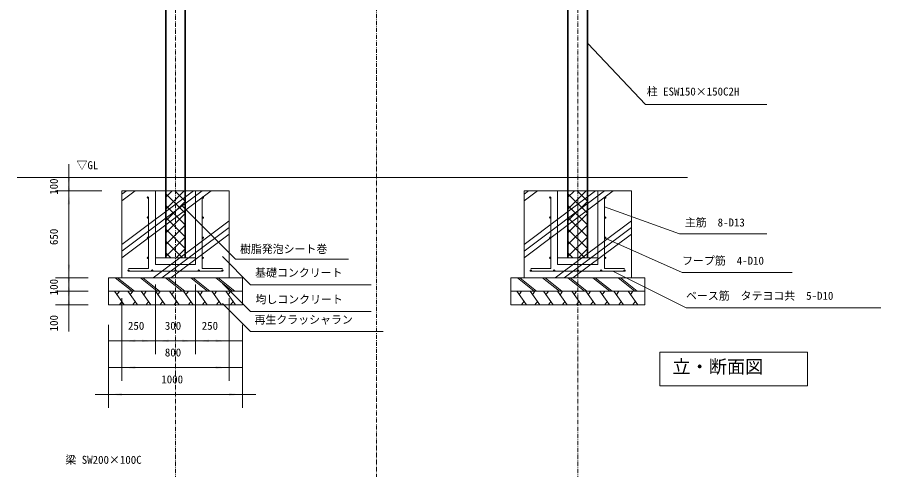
# Model space of a CAD drawing. Units: millimetres, scale not verified. Extents: x -9750 to 9750, y -6875 to 6875.
# Drawn here: x -6381 to 59, y 118 to 3496 of the extents above; entities that cross this region are included whole.
import ezdxf
from ezdxf.enums import TextEntityAlignment as Align

# ---------------------------------------------------------------- set-up
doc = ezdxf.new("R2010")
doc.units = ezdxf.units.MM
doc.header["$LTSCALE"] = 50
doc.linetypes.add('USER2', pattern=[1.041641, 0.625, -0.208282, 0.069427, -0.138931])
doc.layers.add('0-1_IMPORTED', color=30, linetype='Continuous', lineweight=18)
doc.styles.add('ＭＳ ゴシック', font='')
doc.styles.get('ＭＳ ゴシック').set_extended_font_data('MS Gothic')

msp = doc.modelspace()

# ---------------------------------------------------------------- linework, layer by layer
at = {"layer": '0-1_IMPORTED', "color": 1, "linetype": 'USER2'}
for p, q in [((-5201, 5280), (-5201, -4370.39)), ((-2201, 5280), (-2201, -4370.39)), ((-3701, 4980), (-3701, -4348.41))]:
    msp.add_line(p, q, dxfattribs=at)
at = {"layer": '0-1_IMPORTED'}
for p, q in [((-5271, 1700), (-5271, 4795.5)), ((-5131, 4795.5), (-5131, 1700)), ((-2271, 1700), (-2271, 4795.5)), ((-2131, 4795.5), (-2131, 1700)), ((-1381, 2300), (-6381, 2300)), ((-5601, 2125.27), (-5501.36, 2200)), ((-5601, 1701.01), (-4935.68, 2200)), ((-5601, 2174.77), (-5567.36, 2200)), ((-5601, 1750.5), (-5001.66, 2200)), ((-5601, 1800), (-5067.66, 2200)), ((-5276, 2149.62), (-5225.62, 2200)), ((-5276, 2061.23), (-5137.23, 2200)), ((-5126, 2119.8), (-5206.2, 2200)), ((-2601, 2125.27), (-2501.36, 2200)), ((-2601, 1701.01), (-1935.68, 2200)), ((-2601, 2174.77), (-2567.36, 2200)), ((-2601, 1750.5), (-2001.66, 2200)), ((-2601, 1800), (-2067.66, 2200)), ((-2276, 2149.62), (-2225.62, 2200)), ((-2276, 2061.23), (-2137.23, 2200)), ((-2126, 2119.8), (-2206.2, 2200)), ((-5126, 2031.41), (-5276, 2181.41)), ((-2126, 2031.41), (-2276, 2181.41)), ((-2201, 2150), (-2201, 1550)), ((-5276, 1972.84), (-5126, 2122.84)), ((-5126, 1943.02), (-5276, 2093.02)), ((-2276, 1972.84), (-2126, 2122.84)), ((-2126, 1943.02), (-2276, 2093.02)), ((-5276, 1884.45), (-5126, 2034.45)), ((-5126, 1854.63), (-5276, 2004.63)), ((-2276, 1884.45), (-2126, 2034.45)), ((-2126, 1854.63), (-2276, 2004.63)), ((-5368.65, 1550), (-4801, 1975.74)), ((-5276, 1796.07), (-5126, 1946.07)), ((-2368.65, 1550), (-1801, 1975.74)), ((-2276, 1796.07), (-2126, 1946.07)), ((-5302.65, 1550), (-4801, 1926.24)), ((-5126, 1766.24), (-5276, 1916.24)), ((-5236.65, 1550), (-4801, 1876.74)), ((-2302.65, 1550), (-1801, 1926.24)), ((-2126, 1766.24), (-2276, 1916.24)), ((-2236.65, 1550), (-1801, 1876.74)), ((-5276, 1707.68), (-5126, 1857.68)), ((-5148.14, 1700), (-5276, 1827.85)), ((-2276, 1707.68), (-2126, 1857.68)), ((-2148.14, 1700), (-2276, 1827.85)), ((-5236.53, 1700), (-5276, 1739.47)), ((-5195.29, 1700), (-5126, 1769.29)), ((-2236.53, 1700), (-2276, 1739.47)), ((-2195.29, 1700), (-2126, 1769.29)), ((-5051, 1700), (-5351, 1700)), ((-2351, 1700), (-2051, 1700)), ((-5649.92, 1550), (-5524.92, 1450)), ((-5632.25, 1550), (-5507.25, 1450)), ((-5551, 1600), (-4851, 1600)), ((-5462.42, 1550), (-5337.42, 1450)), ((-5444.75, 1550), (-5319.75, 1450)), ((-5274.92, 1550), (-5149.92, 1450)), ((-5257.25, 1550), (-5132.25, 1450)), ((-5087.42, 1550), (-4962.42, 1450)), ((-5069.75, 1550), (-4944.75, 1450)), ((-4899.92, 1550), (-4774.92, 1450)), ((-4882.25, 1550), (-4757.25, 1450)), ((-4802.96, 1550), (-4801, 1551.47)), ((-2649.92, 1550), (-2524.92, 1450)), ((-2632.25, 1550), (-2507.25, 1450)), ((-2551, 1600), (-1851, 1600)), ((-2462.42, 1550), (-2337.42, 1450)), ((-2444.75, 1550), (-2319.75, 1450)), ((-2274.92, 1550), (-2149.92, 1450)), ((-2257.25, 1550), (-2132.25, 1450)), ((-2087.42, 1550), (-1962.42, 1450)), ((-2069.75, 1550), (-1944.75, 1450)), ((-1899.92, 1550), (-1774.92, 1450)), ((-1882.25, 1550), (-1757.25, 1450)), ((-1802.96, 1550), (-1801, 1551.47)), ((-5583.66, 1350), (-5655.84, 1450)), ((-5637.79, 1425), (-5619.75, 1450)), ((-5483.66, 1350), (-5555.84, 1450)), ((-5537.79, 1425), (-5519.75, 1450)), ((-5383.66, 1350), (-5455.84, 1450)), ((-5437.79, 1425), (-5419.75, 1450)), ((-5278.66, 1350), (-5350.84, 1450)), ((-5332.79, 1425), (-5314.75, 1450)), ((-5173.66, 1350), (-5245.84, 1450)), ((-5227.79, 1425), (-5209.75, 1450)), ((-5068.66, 1350), (-5140.84, 1450)), ((-5122.79, 1425), (-5104.75, 1450)), ((-4963.66, 1350), (-5035.83, 1450)), ((-5017.79, 1425), (-4999.75, 1450)), ((-4858.66, 1350), (-4930.83, 1450)), ((-4912.79, 1425), (-4894.75, 1450)), ((-4753.66, 1350), (-4825.83, 1450)), ((-4807.79, 1425), (-4789.75, 1450)), ((-2583.66, 1350), (-2655.84, 1450)), ((-2637.79, 1425), (-2619.75, 1450)), ((-2483.66, 1350), (-2555.84, 1450)), ((-2537.79, 1425), (-2519.75, 1450)), ((-2383.66, 1350), (-2455.84, 1450)), ((-2437.79, 1425), (-2419.75, 1450)), ((-2278.66, 1350), (-2350.84, 1450)), ((-2332.79, 1425), (-2314.75, 1450)), ((-2173.66, 1350), (-2245.84, 1450)), ((-2227.79, 1425), (-2209.75, 1450)), ((-2068.66, 1350), (-2140.84, 1450)), ((-2122.79, 1425), (-2104.75, 1450)), ((-1963.66, 1350), (-2035.84, 1450)), ((-2017.79, 1425), (-1999.75, 1450)), ((-1858.66, 1350), (-1930.84, 1450)), ((-1912.79, 1425), (-1894.75, 1450)), ((-1753.66, 1350), (-1825.84, 1450)), ((-1807.79, 1425), (-1789.75, 1450)), ((-5601.71, 1375), (-5619.75, 1350)), ((-5501.71, 1375), (-5519.75, 1350)), ((-5401.71, 1375), (-5419.75, 1350)), ((-5296.71, 1375), (-5314.75, 1350)), ((-5191.71, 1375), (-5209.75, 1350)), ((-5086.71, 1375), (-5104.75, 1350)), ((-4981.71, 1375), (-4999.75, 1350)), ((-4876.71, 1375), (-4894.75, 1350)), ((-4771.71, 1375), (-4789.75, 1350)), ((-2601.71, 1375), (-2619.75, 1350)), ((-2501.71, 1375), (-2519.75, 1350)), ((-2401.71, 1375), (-2419.75, 1350)), ((-2296.71, 1375), (-2314.75, 1350)), ((-2191.71, 1375), (-2209.75, 1350)), ((-2086.71, 1375), (-2104.75, 1350)), ((-1981.71, 1375), (-1999.75, 1350)), ((-1876.71, 1375), (-1894.75, 1350)), ((-1771.71, 1375), (-1789.75, 1350))]:
    msp.add_line(p, q, dxfattribs=at)
at = {"layer": '0-1_IMPORTED', "color": 1}
for p, q in [((-5995.72, 2300), (-5995.72, 2400)), ((-5751, 2300), (-6095.72, 2300)), ((-5995.72, 2200), (-5995.72, 2300)), ((-5995.72, 2200), (-5995.72, 2300)), ((-5751, 2200), (-6095.72, 2200)), ((-5751, 2200), (-6095.72, 2200)), ((-5995.72, 1550), (-5995.72, 2200)), ((-5995.72, 2100), (-5995.72, 2200)), ((-5153.25, 2089.63), (-4754.45, 1690.84)), ((-1441, 1880), (-2001, 2080)), ((-1441, 1880), (-791, 1880)), ((-1422.47, 1589.72), (-1991, 1845)), ((-4851, 1708.95), (-4641, 1498.95)), ((-4754.45, 1690.84), (-3910.21, 1690.84)), ((-5995.72, 1550), (-5995.72, 1650)), ((-5851, 1550), (-6095.72, 1550)), ((-5851, 1550), (-6095.72, 1550)), ((-5995.72, 1450), (-5995.72, 1550)), ((-5995.72, 1450), (-5995.72, 1550)), ((-5995.72, 1450), (-5995.72, 1550)), ((-1393.3, 1327.43), (-1939.91, 1600)), ((-1422.47, 1589.72), (-601, 1589.72)), ((-5351, 1500), (-5351, 980)), ((-5351, 1500), (-5351, 980)), ((-5051, 1500), (-5051, 980)), ((-5051, 1500), (-5051, 980)), ((-4641, 1498.95), (-3741, 1498.95)), ((-5851, 1450), (-6095.72, 1450)), ((-5851, 1450), (-6095.72, 1450)), ((-5995.72, 1350), (-5995.72, 1450)), ((-5995.72, 1350), (-5995.72, 1450)), ((-5601, 1400), (-5601, 980)), ((-5601, 1400), (-5601, 780.87)), ((-4851, 1358.95), (-4641, 1148.95)), ((-4801, 1400), (-4801, 980)), ((-4801, 1400), (-4801, 780.87)), ((-5851, 1350), (-6095.72, 1350)), ((-5995.72, 1250), (-5995.72, 1350)), ((-5995.72, 1350), (-5995.72, 1151.25)), ((-1393.3, 1327.43), (59, 1327.43)), ((-5701, 1200), (-5701, 580)), ((-4701, 1200), (-4701, 580)), ((-4641, 1148.95), (-3651, 1148.95)), ((-5701, 1080), (-5601, 1080)), ((-5601, 1080), (-5351, 1080)), ((-5451, 1080), (-5351, 1080)), ((-5351, 1080), (-5251, 1080)), ((-5351, 1080), (-5051, 1080)), ((-5151, 1080), (-5051, 1080)), ((-5051, 1080), (-4801, 1080)), ((-5051, 1080), (-4951, 1080)), ((-4801, 1080), (-4701, 1080)), ((-5701, 880.87), (-5601, 880.87)), ((-5601, 880.87), (-4801, 880.87)), ((-4801, 880.87), (-4701, 880.87)), ((-5801, 680), (-5701, 680)), ((-5701, 680), (-4701, 680)), ((-4701, 680), (-4601, 680))]:
    msp.add_line(p, q, dxfattribs=at)
at = {"layer": '0-1_IMPORTED'}
for points in [[(-5276, 4995.5), (-5126, 4995.5), (-5126, 1700), (-5276, 1700)], [(-2276, 4995.5), (-2126, 4995.5), (-2126, 1700), (-2276, 1700)], [(-5601, 2200), (-4801, 2200), (-4801, 1550), (-5601, 1550)], [(-5276, 2200), (-5126, 2200), (-5126, 1700), (-5276, 1700)], [(-2601, 2200), (-1801, 2200), (-1801, 1550), (-2601, 1550)], [(-5701, 1550), (-4701, 1550), (-4701, 1450), (-5701, 1450)], [(-2701, 1550), (-1701, 1550), (-1701, 1450), (-2701, 1450)], [(-5701, 1450), (-4701, 1450), (-4701, 1350), (-5701, 1350)], [(-2701, 1450), (-1701, 1450), (-1701, 1350), (-2701, 1350)], [(-1588.23, 995.08), (-488.23, 995.08), (-488.23, 745.08), (-1588.23, 745.08)]]:
    msp.add_lwpolyline(points, close=True, dxfattribs=at)
at = {"layer": '0-1_IMPORTED', "color": 1}
for points in [[(-2126, 3300), (-1696, 2844.99), (-791, 2844.99)], [(-4851, 1508.95), (-4641, 1298.95), (-3741, 1298.95)]]:
    msp.add_lwpolyline(points, dxfattribs=at)
at = {"layer": '0-1_IMPORTED'}
for points in [[(-5051, 2200), (-5051, 1650), (-5351, 1650), (-5351, 2200)], [(-2051, 2200), (-2051, 1650), (-2351, 1650), (-2351, 2200)], [(-5401, 2150), (-5401, 1620), (-5551, 1620)], [(-5001, 2150), (-5001, 1620), (-4851, 1620)], [(-2401, 2150), (-2401, 1620), (-2551, 1620)], [(-2001, 2150), (-2001, 1620), (-1851, 1620)]]:
    msp.add_lwpolyline(points, dxfattribs=at)
for centre, start, end in [((-5406, 2150), 90, 180), ((-5406, 2150), 180, 270), ((-5406, 2150), 0, 90), ((-5406, 2150), 270, 360), ((-4996, 2150), 90, 180), ((-4996, 2150), 180, 270), ((-4996, 2150), 360, 90), ((-4996, 2150), 270, 0), ((-2406, 2150), 90, 180), ((-2406, 2150), 180, 270), ((-2406, 2150), 0, 90), ((-2406, 2150), 270, 360), ((-1996, 2150), 90, 180), ((-1996, 2150), 180, 270), ((-1996, 2150), 360, 90), ((-1996, 2150), 270, 0), ((-5406, 2000), 90, 180), ((-5406, 2000), 180, 270), ((-5406, 2000), 0, 90), ((-5406, 2000), 270, 360), ((-4996, 2000), 90, 180), ((-4996, 2000), 180, 270), ((-4996, 2000), 360, 90), ((-4996, 2000), 270, 0), ((-2406, 2000), 90, 180), ((-2406, 2000), 180, 270), ((-2406, 2000), 0, 90), ((-2406, 2000), 270, 360), ((-1996, 2000), 90, 180), ((-1996, 2000), 180, 270), ((-1996, 2000), 360, 90), ((-1996, 2000), 270, 0), ((-5406, 1850), 90, 180), ((-5406, 1850), 180, 270), ((-5406, 1850), 0, 90), ((-5406, 1850), 270, 360), ((-4996, 1850), 90, 180), ((-4996, 1850), 180, 270), ((-4996, 1850), 360, 90), ((-4996, 1850), 270, 0), ((-2406, 1850), 90, 180), ((-2406, 1850), 180, 270), ((-2406, 1850), 0, 90), ((-2406, 1850), 270, 0), ((-1996, 1850), 90, 180), ((-1996, 1850), 180, 270), ((-1996, 1850), 360, 90), ((-1996, 1850), 270, 0), ((-5406, 1700), 90, 180), ((-5406, 1700), 180, 270), ((-5406, 1700), 0, 90), ((-5406, 1700), 270, 360), ((-4996, 1700), 90, 180), ((-4996, 1700), 180, 270), ((-4996, 1700), 360, 90), ((-4996, 1700), 270, 0), ((-2406, 1700), 90, 180), ((-2406, 1700), 180, 270), ((-2406, 1700), 0, 90), ((-2406, 1700), 270, 0), ((-1996, 1700), 90, 180), ((-1996, 1700), 180, 270), ((-1996, 1700), 360, 90), ((-1996, 1700), 270, 0), ((-5551, 1605), 90, 180), ((-5551, 1605), 180, 270), ((-5551, 1605), 360, 90), ((-5551, 1605), 270, 0), ((-5376, 1605), 90, 180), ((-5376, 1605), 180, 270), ((-5376, 1605), 360, 90), ((-5376, 1605), 270, 0), ((-5201, 1605), 90, 180), ((-5201, 1605), 180, 270), ((-5201, 1605), 360, 90), ((-5201, 1605), 270, 0), ((-5026, 1605), 90, 180), ((-5026, 1605), 180, 270), ((-5026, 1605), 360, 90), ((-5026, 1605), 270, 0), ((-4851, 1605), 90, 180), ((-4851, 1605), 180, 270), ((-4851, 1605), 360, 90), ((-4851, 1605), 270, 0), ((-2551, 1605), 90, 180), ((-2551, 1605), 180, 270), ((-2551, 1605), 0, 90), ((-2551, 1605), 270, 0), ((-2376, 1605), 90, 180), ((-2376, 1605), 180, 270), ((-2376, 1605), 0, 90), ((-2376, 1605), 270, 0), ((-2201, 1605), 90, 180), ((-2201, 1605), 180, 270), ((-2201, 1605), 0, 90), ((-2201, 1605), 270, 0), ((-2026, 1605), 90, 180), ((-2026, 1605), 180, 270), ((-2026, 1605), 0, 90), ((-2026, 1605), 270, 0), ((-1851, 1605), 90, 180), ((-1851, 1605), 180, 270), ((-1851, 1605), 0, 90), ((-1851, 1605), 270, 0)]:
    msp.add_arc(centre, 5, start, end, dxfattribs=at)
at = {"layer": '0-1_IMPORTED', "color": 1}
for points in [[(-5995.72, 2300), (-5986.98, 2200.01), (-6004.47, 2200.01)], [(-5995.72, 2200), (-6004.47, 2299.99), (-5986.98, 2299.99)], [(-5995.72, 2200), (-5986.98, 2100.01), (-6004.47, 2100.01)], [(-5995.72, 1550), (-6004.47, 1649.99), (-5986.98, 1649.99)], [(-5995.72, 1550), (-5986.98, 1450.01), (-6004.47, 1450.01)], [(-5995.72, 1450), (-6004.47, 1549.99), (-5986.98, 1549.99)], [(-5995.72, 1450), (-5986.98, 1350.01), (-6004.47, 1350.01)], [(-5995.72, 1350), (-6004.47, 1449.99), (-5986.98, 1449.99)], [(-5601, 1080), (-5501.01, 1088.75), (-5501.01, 1071.25)], [(-5351, 1080), (-5450.99, 1071.25), (-5450.99, 1088.75)], [(-5351, 1080), (-5251.01, 1088.75), (-5251.01, 1071.25)], [(-5051, 1080), (-5150.99, 1071.25), (-5150.99, 1088.75)], [(-5051, 1080), (-4951.01, 1088.75), (-4951.01, 1071.25)], [(-4801, 1080), (-4900.99, 1071.25), (-4900.99, 1088.75)], [(-5601, 880.87), (-5501.01, 889.62), (-5501.01, 872.13)], [(-4801, 880.87), (-4900.99, 872.13), (-4900.99, 889.62)], [(-5701, 680), (-5601.01, 688.75), (-5601.01, 671.25)], [(-4701, 680), (-4800.99, 671.25), (-4800.99, 688.75)]]:
    msp.add_solid(points, dxfattribs=at)

# ---------------------------------------------------------------- texts
at = {"layer": '0-1_IMPORTED', "color": 7, "style": 'ＭＳ ゴシック'}
for s, height, p in [('柱 ESW150×150C2H', 59.71, (-1686.09, 2893.98)), ('▽GL', 59.71, (-5939.11, 2343.98)), ('主筋\u30008-D13', 59.71, (-1401.88, 1916.17)), ('樹脂発泡シート巻', 59.71, (-4720.22, 1718.2)), ('フープ筋\u30004-D10', 59.71, (-1422.47, 1631.03)), ('基礎コンクリート', 59.71, (-4606.77, 1541.31)), ('均しコンクリート', 59.71, (-4604.48, 1342.07)), ('ベース筋\u3000タテヨコ共\u30005-D10', 59.71, (-1393.3, 1368.74)), ('再生クラッシャラン', 59.71, (-4611.41, 1190.5)), ('250', 59.71, (-5555.37, 1144.82)), ('300', 59.71, (-5280.37, 1144.82)), ('250', 59.71, (-5005.37, 1144.82)), ('800', 59.71, (-5280.37, 945.69)), ('立・断面図', 99.51, (-1495.1, 808.19)), ('1000', 59.71, (-5306.83, 744.82)), ('梁 SW200×100C', 59.71, (-6022.19, 144.13))]:
    msp.add_text(s, height=height, dxfattribs=at).set_placement(p, align=Align.BOTTOM_LEFT)
for s, p in [('100', (-6060.54, 2170.62)), ('650', (-6060.54, 1795.62)), ('100', (-6060.54, 1420.62)), ('100', (-6060.54, 1151.25))]:
    msp.add_text(s, height=59.71, rotation=90, dxfattribs=at).set_placement(p, align=Align.BOTTOM_LEFT)

doc.saveas('drawing.dxf')
